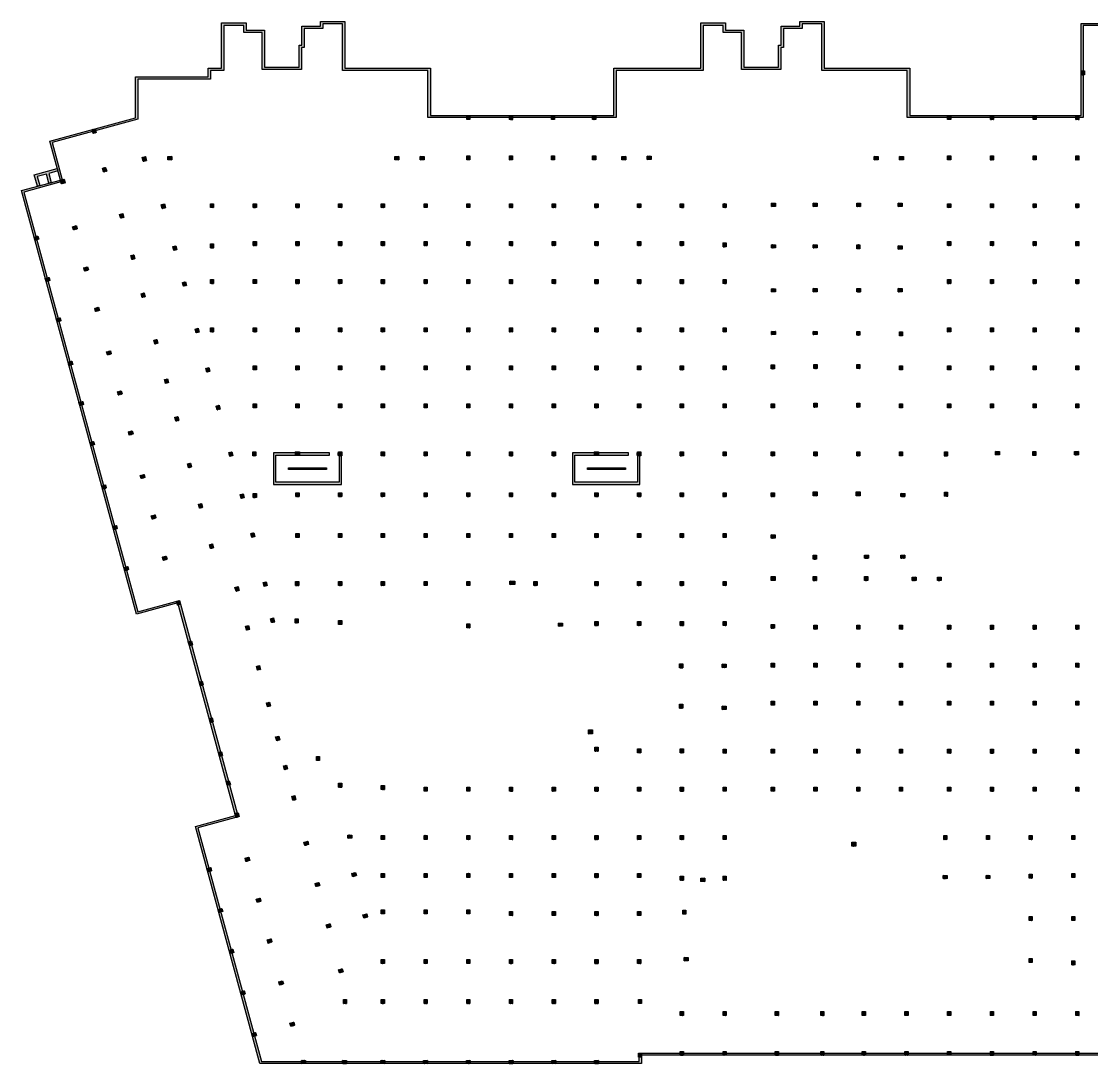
# Model space of a CAD drawing. Extents: x 910418 to 1204174, y 1052427 to 1444227.
# Drawn here: x 910418 to 1045724, y 1052427 to 1184227 of the extents above; entities that cross this region are included whole.
import ezdxf

# ---------------------------------------------------------------- set-up
doc = ezdxf.new("R2010")
doc.units = 0
doc.header["$LTSCALE"] = 500
for name, color, linetype in [('S_COLU', 2, 'CONTINUOUS'), ('S_COLU_HACH', 15, 'CONTINUOUS'), ('S_WALL_HACH', 30, 'CONTINUOUS'), ('S_WALL_OTHE_HACH', 33, 'CONTINUOUS'), ('SE_WALL', 2, 'CONTINUOUS')]:
    doc.layers.add(name, color=color, linetype=linetype)
doc.layers.add('S_POST_OTHE', color=110, linetype='CONTINUOUS', plot=False)
pattern_1 = [(50, (0, 0), (91.0923345, -7.9695428), [9.525, -104.775]), (355, (0, 0), (-17.621413, 95.5283214), [7.62, -83.82]), (100.451, (7.59, -0.66), (73.471251, 87.558344), [8.095, -89.045]), (46.1842, (0, 25.4), (135.5395204, -21.021164), [14.2875, -157.1625]), (96.6356, (11.3, 23.65), (118.702117, 123.712778), [12.1425, -133.5675]), (351.184, (0, 25.4), (118.702303, 123.712559), [11.43, -125.73]), (21, (12.7, 19.05), (75.80744, -51.1327593), [9.525, -104.775]), (326, (12.7, 19.05), (30.901014, 92.093983), [7.62, -83.82]), (71.4514, (19.02, 14.79), (106.7082454, 40.961429), [8.095, -89.045]), (37.5, (0, 0), (1.5443016, 42.27751944), [0, -82.804, 0, -85.09, 0, -84.1375]), (7.5, (0, 0), (33.4098313, 50.0902874), [0, -48.514, 0, -80.899, 0, -32.0675]), (327.5, (-28.32, 0), (67.7952976, -2.864372), [0, -31.75, 0, -99.06, 0, -131.445]), (317.5, (-41.02, 0), (74.0645907, 12.7132455), [0, -41.275, 0, -65.786, 0, -93.345])]
pattern_2 = [(50, (0, 0), (91.0923345, -7.9695428), [9.525, -104.775]), (355, (0, 0), (-17.621413, 95.5283214), [7.62, -83.82]), (100.451, (7.59, -0.66), (73.471251, 87.558344), [8.095, -89.045]), (46.1842, (0, 25.4), (135.5395204, -21.021164), [14.2875, -157.1625]), (96.6356, (11.3, 23.65), (118.702117, 123.712778), [12.1425, -133.5675]), (351.184, (0, 25.4), (118.702303, 123.712559), [11.43, -125.73]), (21, (12.7, 19.05), (75.80744, -51.1327593), [9.525, -104.775]), (326, (12.7, 19.05), (30.901014, 92.093983), [7.62, -83.82]), (71.4514, (19.02, 14.79), (106.7082454, 40.961429), [8.095, -89.045]), (37.5, (0, 0), (1.5443016, 42.27751944), [0, -82.804, 0, -85.09, 0, -84.1375]), (7.5, (0, 0), (33.4098313, 50.0902874), [0, -48.514, 0, -80.899, 0, -32.0675]), (327.5, (-28.32, 0), (67.7952976, -2.864372), [0, -31.75, 0, -99.06, 0, -131.445]), (317.5, (-41.02, 0), (74.0645907, 12.7132455), [0, -41.275, 0, -65.786, 0, -93.345])]

# ---------------------------------------------------------------- blocks, each defined once
blk = doc.blocks.new('400x600')
at = {"layer": 'S_COLU_HACH'}
h = blk.add_hatch(color=256, dxfattribs=at)
h.dxf.hatch_style = 1
h.paths.add_polyline_path([(733084, 1068930), (733484, 1068930), (733484, 1068430), (733084, 1068430)])
at = {"layer": 'S_WALL_OTHE_HACH'}
h = blk.add_hatch(dxfattribs=at)
h.set_pattern_fill('钢筋混凝土', color=256, scale=25)
h.set_pattern_definition([(45, (-1923879.91, -1067837.52), (-44.1941738, 44.1941738), []), (50, (-1923879.91, -1067837.52), (179.3150457, -15.688034), [18.75, -206.25]), (355, (-1923879.9, -1067837.52), (-34.687833, 188.048033), [15, -165]), (100.4514, (-1923864.97, -1067838.83), (144.627345, 172.3598855), [15.9350475, -175.285528]), (46.1842, (-1923879.9, -1067787.52), (266.810262, -41.379754), [28.125, -309.375]), (96.6356, (-1923857.67, -1067790.97), (233.665676, 243.529468), [23.902572, -262.92825]), (351.1842, (-1923879.9, -1067787.52), (233.665486, 243.52965), [22.5, -247.5]), (21, (-1923854.91, -1067800.02), (149.226763, -100.6547227), [18.75, -206.25]), (326, (-1923854.9, -1067800.02), (60.828833, 181.287511), [15, -165]), (71.4514, (-1923842.47, -1067808.41), (210.055657, 80.632624), [15.9350475, -175.285528]), (37.5, (-1923879.91, -1067837.52), (3.0399638, 83.2234635), [0, -163, 0, -167.5, 0, -165.625]), (7.5, (-1923879.91, -1067837.52), (65.7673844, 98.602928), [0, -95.5, 0, -159.25, 0, -63.125]), (327.5, (-1923935.66, -1067837.52), (133.455609, -5.6387179), [0, -62.5, 0, -195, 0, -258.75]), (317.5, (-1923960.66, -1067837.52), (145.7965423, 25.0262456), [0, -81.25, 0, -129.5, 0, -183.75])])
h.paths.add_polyline_path([(733084, 1068930), (733484, 1068930), (733484, 1068430), (733084, 1068430)])
at = {"layer": 'S_COLU'}
blk.add_lwpolyline([(733084, 1068930), (733484, 1068930), (733484, 1068430), (733084, 1068430)], close=True, dxfattribs=at)
at = {"layer": 'S_POST_OTHE', "color": 3}
for p, q in [((733084, 1068930), (733484, 1068430)), ((733084, 1068430), (733484, 1068930))]:
    blk.add_line(p, q, dxfattribs=at)
blk = doc.blocks.new('500x500')
at = {"layer": 'S_COLU_HACH'}
h = blk.add_hatch(color=256, dxfattribs=at)
h.dxf.hatch_style = 1
h.paths.add_polyline_path([(989816, 1106390), (990316, 1106390), (990316, 1105890), (989816, 1105890)])
at = {"layer": 'S_WALL_OTHE_HACH'}
h = blk.add_hatch(dxfattribs=at)
h.set_pattern_fill('钢筋混凝土', color=256, scale=25)
h.set_pattern_definition([(45, (-1667147.89, -1030227.86), (-44.1941738, 44.1941738), []), (50, (-1667147.89, -1030227.86), (179.3150457, -15.688034), [18.75, -206.25]), (355, (-1667147.89, -1030227.86), (-34.687833, 188.048033), [15, -165]), (100.4514, (-1667132.95, -1030229.17), (144.627345, 172.3598855), [15.9350475, -175.285528]), (46.1842, (-1667147.9, -1030177.86), (266.810262, -41.379754), [28.125, -309.375]), (96.6356, (-1667125.65, -1030181.3), (233.665676, 243.529468), [23.902572, -262.92825]), (351.1842, (-1667147.9, -1030177.86), (233.665486, 243.52965), [22.5, -247.5]), (21, (-1667122.89, -1030190.36), (149.226763, -100.6547227), [18.75, -206.25]), (326, (-1667122.89, -1030190.36), (60.828833, 181.287511), [15, -165]), (71.4514, (-1667110.45, -1030198.75), (210.055657, 80.632624), [15.9350475, -175.285528]), (37.5, (-1667147.89, -1030227.86), (3.0399638, 83.2234635), [0, -163, 0, -167.5, 0, -165.625]), (7.5, (-1667147.89, -1030227.86), (65.7673844, 98.602928), [0, -95.5, 0, -159.25, 0, -63.125]), (327.5, (-1667203.64, -1030227.86), (133.455609, -5.6387179), [0, -62.5, 0, -195, 0, -258.75]), (317.5, (-1667228.64, -1030227.86), (145.7965423, 25.0262456), [0, -81.25, 0, -129.5, 0, -183.75])])
h.paths.add_polyline_path([(989816, 1106390), (990316, 1106390), (990316, 1105890), (989816, 1105890)])
at = {"layer": 'S_COLU'}
blk.add_lwpolyline([(989816, 1106390), (990316, 1106390), (990316, 1105890), (989816, 1105890)], close=True, dxfattribs=at)
at = {"layer": 'S_POST_OTHE', "color": 3}
for p, q in [((989816, 1106390), (990316, 1105890)), ((989816, 1105890), (990316, 1106390))]:
    blk.add_line(p, q, dxfattribs=at)

msp = doc.modelspace()

# ---------------------------------------------------------------- hatches: boundary and pattern name
at = {"layer": 'S_COLU_HACH'}
h = msp.add_hatch(color=256, dxfattribs=at)
h.dxf.hatch_style = 1
h.paths.add_polyline_path([(972174, 1113027), (972174, 1113427), (972824, 1113427), (972824, 1113027)])
at = {"layer": 'S_WALL_HACH'}
h = msp.add_hatch(color=256, dxfattribs=at)
h.dxf.hatch_style = 1
h.paths.add_polyline_path([(940778, 1052677), (988524, 1052677), (988524, 1053727), (1200824, 1053727), (1200824, 1065626), (1199924, 1065626), (1199924, 1065876), (1203924, 1065876), (1203924, 1071026), (1201474, 1071026), (1201474, 1119276), (1203174, 1119276), (1203174, 1124426), (1201474, 1124426), (1201474, 1150226), (1195824, 1150226), (1195824, 1155827), (1174474, 1155827), (1174474, 1156077), (1196074, 1156077), (1196074, 1150476), (1201724, 1150476), (1201724, 1124676), (1203424, 1124676), (1203424, 1119026), (1201724, 1119026), (1201724, 1071276), (1204174, 1071276), (1204174, 1065626), (1201074, 1065626), (1201074, 1053477), (988824, 1053477), (988824, 1052427), (983374, 1052427), (940567, 1052427), (932420, 1082430), (937487, 1083807), (930183, 1110682), (924972, 1109266), (910418, 1162825), (915340, 1164163), (914002, 1169083), (924824, 1172024), (924824, 1177227), (934024, 1177227), (934024, 1178327), (935724, 1178327), (935724, 1184027), (938824, 1184027), (938824, 1183127), (941174, 1183127), (941174, 1178427), (945524, 1178427), (945524, 1181225), (945874, 1181225), (945874, 1183627), (948224, 1183627), (948224, 1184227), (951324, 1184227), (951324, 1178327), (962124, 1178327), (962124, 1172327), (985324, 1172327), (985324, 1178327), (996324, 1178327), (996324, 1184026), (999424, 1184026), (999424, 1183127), (1001774, 1183127), (1001774, 1178426), (1006124, 1178426), (1006124, 1181227), (1006474, 1181227), (1006474, 1183627), (1008824, 1183627), (1008824, 1184227), (1011924, 1184227), (1011924, 1178327), (1022724, 1178327), (1022724, 1172327), (1044424, 1172327), (1044424, 1183977), (1068421, 1183977), (1068421, 1183127), (1070773, 1183127), (1070773, 1178427), (1075123, 1178427), (1075123, 1181227), (1075471, 1181227), (1075471, 1183627), (1077820, 1183627), (1077820, 1184227), (1080921, 1184227), (1080921, 1178327), (1093474, 1178327), (1093474, 1172327), (1116274, 1172327), (1116274, 1176927), (1126623, 1176927), (1126623, 1178327), (1128323, 1178327), (1128323, 1184027), (1131423, 1184027), (1131423, 1183127), (1133773, 1183127), (1133773, 1178427), (1138123, 1178427), (1138123, 1181227), (1138473, 1181227), (1138473, 1183627), (1140823, 1183627), (1140823, 1184227), (1143923, 1184227), (1143923, 1178327), (1145623, 1178327), (1145623, 1176927), (1155974, 1176927), (1155974, 1171076), (1155123, 1171076), (1155123, 1161827), (1198624, 1161827), (1198624, 1161577), (1154873, 1161577), (1154873, 1168726), (1154823, 1168726), (1154823, 1171326), (1155724, 1171326), (1155724, 1176627), (1145323, 1176627), (1145323, 1178027), (1143623, 1178027), (1143623, 1183927), (1141123, 1183927), (1141123, 1183327), (1138773, 1183327), (1138773, 1180927), (1138423, 1180928), (1138423, 1178127), (1133473, 1178127), (1133473, 1182827), (1131123, 1182827), (1131123, 1183727), (1128623, 1183727), (1128623, 1178027), (1126923, 1178027), (1126923, 1176627), (1116524, 1176627), (1116524, 1172077), (1093224, 1172077), (1093224, 1178027), (1080621, 1178027), (1080621, 1183927), (1078121, 1183927), (1078121, 1183327), (1075771, 1183328), (1075771, 1180927), (1075423, 1180927), (1075423, 1178127), (1070473, 1178127), (1070473, 1182827), (1068121, 1182827), (1068121, 1183727), (1044674, 1183727), (1044674, 1172077), (1022424, 1172077), (1022424, 1178027), (1011624, 1178027), (1011624, 1183927), (1009124, 1183927), (1009124, 1183327), (1006774, 1183327), (1006774, 1180927), (1006424, 1180927), (1006424, 1178126), (1001474, 1178126), (1001474, 1182827), (999124, 1182827), (999124, 1183726), (996624, 1183726), (996624, 1178027), (985624, 1178027), (985624, 1172077), (961824, 1172077), (961824, 1178027), (951024, 1178027), (951024, 1183927), (948524, 1183927), (948524, 1183327), (946174, 1183327), (946174, 1180925), (945824, 1180925), (945824, 1178127), (940874, 1178127), (940874, 1182827), (938524, 1182827), (938524, 1183727), (936024, 1183727), (936024, 1178027), (936024, 1178027), (934324, 1178027), (934324, 1176927), (925124, 1176927), (925124, 1171846), (914309, 1168907), (915712, 1163744), (915471, 1163679), (915405, 1163921), (910725, 1162650), (925148, 1109573), (930407, 1111002), (937842, 1083644), (932727, 1082255)])
h = msp.add_hatch(dxfattribs=at)
h.set_pattern_fill('AR-CONC', color=256, scale=0.5)
h.set_pattern_definition(pattern_1)
h.paths.add_polyline_path([(912445, 1163376), (912051, 1164822), (914947, 1165610), (915026, 1165321), (913867, 1165006), (914182, 1163848), (913892, 1163769), (913578, 1164927), (912420, 1164611), (912734, 1163455)])
h = msp.add_hatch(dxfattribs=at)
h.set_pattern_fill('AR-CONC', color=256, scale=0.5)
h.set_pattern_definition(pattern_2)
h.paths.add_polyline_path([(949374, 1129677), (942274, 1129678), (942274, 1125677), (950874, 1125677), (950874, 1129677), (950424, 1129677), (950424, 1129377), (950574, 1129377), (950574, 1125977), (942574, 1125977), (942574, 1129377), (949374, 1129377)])
h = msp.add_hatch(dxfattribs=at)
h.set_pattern_fill('AR-CONC', color=256, scale=0.5)
h.set_pattern_definition(pattern_2)
h.paths.add_polyline_path([(987184, 1129677), (980074, 1129678), (980074, 1125677), (988624, 1125677), (988624, 1129677), (988234, 1129677), (988234, 1129377), (988324, 1129377), (988324, 1125977), (980374, 1125977), (980374, 1129377), (987184, 1129377)])
h = msp.add_hatch(dxfattribs=at)
h.set_pattern_fill('AR-CONC', color=256, scale=0.5)
h.set_pattern_definition(pattern_1)
h.paths.add_polyline_path([(944174, 1127777), (948974, 1127777), (948974, 1127577), (944174, 1127577)])
h = msp.add_hatch(dxfattribs=at)
h.set_pattern_fill('AR-CONC', color=256, scale=0.5)
h.set_pattern_definition(pattern_1)
h.paths.add_polyline_path([(981974, 1127777), (986774, 1127777), (986774, 1127577), (981974, 1127577)])
at = {"layer": 'S_WALL_OTHE_HACH'}
h = msp.add_hatch(dxfattribs=at)
h.set_pattern_fill('钢筋混凝土', color=256, scale=25)
h.set_pattern_definition([(45, (0, 0), (-44.1941738, 44.1941738), []), (50, (0, 0), (179.315046, -15.688034), [18.75, -206.25]), (355, (0, 0), (-34.687833, 188.048033), [15, -165]), (100.4514, (14.94, -1.3), (144.627345, 172.359886), [15.935047, -175.285528]), (46.1842, (0, 50), (266.810262, -41.379754), [28.125, -309.375]), (96.6356, (22.23, 46.55), (233.665676, 243.529468), [23.90257, -262.92825]), (351.1842, (0, 50), (233.665486, 243.52965), [22.5, -247.5]), (21, (25, 37.5), (149.226763, -100.654723), [18.75, -206.25]), (326, (25, 37.5), (60.828833, 181.287511), [15, -165]), (71.4514, (37.44, 29.11), (210.055657, 80.632624), [15.935047, -175.285528]), (37.5, (0, 0), (3.0399638, 83.2234635), [0, -163, 0, -167.5, 0, -165.625]), (7.5, (0, 0), (65.7673844, 98.602928), [0, -95.5, 0, -159.25, 0, -63.125]), (327.5, (-55.75, 0), (133.455609, -5.638718), [0, -62.5, 0, -195, 0, -258.75]), (317.5, (-80.75, 0), (145.796542, 25.0262456), [0, -81.25, 0, -129.5, 0, -183.75])])
h.paths.add_polyline_path([(940778, 1052677), (988524, 1052677), (988524, 1053727), (1200824, 1053727), (1200824, 1065626), (1199924, 1065626), (1199924, 1065876), (1203924, 1065876), (1203924, 1071026), (1201474, 1071026), (1201474, 1119276), (1203174, 1119276), (1203174, 1124426), (1201474, 1124426), (1201474, 1150226), (1195824, 1150226), (1195824, 1155827), (1174474, 1155827), (1174474, 1156077), (1196074, 1156077), (1196074, 1150476), (1201724, 1150476), (1201724, 1124676), (1203424, 1124676), (1203424, 1119026), (1201724, 1119026), (1201724, 1071276), (1204174, 1071276), (1204174, 1065626), (1201074, 1065626), (1201074, 1053477), (988824, 1053477), (988824, 1052427), (983374, 1052427), (940567, 1052427), (932420, 1082430), (937487, 1083807), (930183, 1110682), (924972, 1109266), (910418, 1162825), (915340, 1164163), (914002, 1169083), (924824, 1172024), (924824, 1177227), (934024, 1177227), (934024, 1178327), (935724, 1178327), (935724, 1184027), (938824, 1184027), (938824, 1183127), (941174, 1183127), (941174, 1178427), (945524, 1178427), (945524, 1181225), (945874, 1181225), (945874, 1183627), (948224, 1183627), (948224, 1184227), (951324, 1184227), (951324, 1178327), (962124, 1178327), (962124, 1172327), (985324, 1172327), (985324, 1178327), (996324, 1178327), (996324, 1184026), (999424, 1184026), (999424, 1183127), (1001774, 1183127), (1001774, 1178426), (1006124, 1178426), (1006124, 1181227), (1006474, 1181227), (1006474, 1183627), (1008824, 1183627), (1008824, 1184227), (1011924, 1184227), (1011924, 1178327), (1022724, 1178327), (1022724, 1172327), (1044424, 1172327), (1044424, 1183977), (1068421, 1183977), (1068421, 1183127), (1070773, 1183127), (1070773, 1178427), (1075123, 1178427), (1075123, 1181227), (1075471, 1181227), (1075471, 1183627), (1077820, 1183627), (1077820, 1184227), (1080921, 1184227), (1080921, 1178327), (1093474, 1178327), (1093474, 1172327), (1116274, 1172327), (1116274, 1176927), (1126623, 1176927), (1126623, 1178327), (1128323, 1178327), (1128323, 1184027), (1131423, 1184027), (1131423, 1183127), (1133773, 1183127), (1133773, 1178427), (1138123, 1178427), (1138123, 1181227), (1138473, 1181227), (1138473, 1183627), (1140823, 1183627), (1140823, 1184227), (1143923, 1184227), (1143923, 1178327), (1145623, 1178327), (1145623, 1176927), (1155974, 1176927), (1155974, 1171076), (1155123, 1171076), (1155123, 1161827), (1198624, 1161827), (1198624, 1161577), (1154873, 1161577), (1154873, 1168726), (1154823, 1168726), (1154823, 1171326), (1155724, 1171326), (1155724, 1176627), (1145323, 1176627), (1145323, 1178027), (1143623, 1178027), (1143623, 1183927), (1141123, 1183927), (1141123, 1183327), (1138773, 1183327), (1138773, 1180927), (1138423, 1180928), (1138423, 1178127), (1133473, 1178127), (1133473, 1182827), (1131123, 1182827), (1131123, 1183727), (1128623, 1183727), (1128623, 1178027), (1126923, 1178027), (1126923, 1176627), (1116524, 1176627), (1116524, 1172077), (1093224, 1172077), (1093224, 1178027), (1080621, 1178027), (1080621, 1183927), (1078121, 1183927), (1078121, 1183327), (1075771, 1183328), (1075771, 1180927), (1075423, 1180927), (1075423, 1178127), (1070473, 1178127), (1070473, 1182827), (1068121, 1182827), (1068121, 1183727), (1044674, 1183727), (1044674, 1172077), (1022424, 1172077), (1022424, 1178027), (1011624, 1178027), (1011624, 1183927), (1009124, 1183927), (1009124, 1183327), (1006774, 1183327), (1006774, 1180927), (1006424, 1180927), (1006424, 1178126), (1001474, 1178126), (1001474, 1182827), (999124, 1182827), (999124, 1183726), (996624, 1183726), (996624, 1178027), (985624, 1178027), (985624, 1172077), (961824, 1172077), (961824, 1178027), (951024, 1178027), (951024, 1183927), (948524, 1183927), (948524, 1183327), (946174, 1183327), (946174, 1180925), (945824, 1180925), (945824, 1178127), (940874, 1178127), (940874, 1182827), (938524, 1182827), (938524, 1183727), (936024, 1183727), (936024, 1178027), (936024, 1178027), (934324, 1178027), (934324, 1176927), (925124, 1176927), (925124, 1171846), (914309, 1168907), (915712, 1163744), (915471, 1163679), (915405, 1163921), (910725, 1162650), (925148, 1109573), (930407, 1111002), (937842, 1083644), (932727, 1082255)])
h = msp.add_hatch(dxfattribs=at)
h.set_pattern_fill('AR-CONC', color=256, scale=0.5)
h.set_pattern_definition(pattern_1)
h.paths.add_polyline_path([(912445, 1163376), (912051, 1164822), (914947, 1165610), (915026, 1165321), (913867, 1165006), (914182, 1163848), (913892, 1163769), (913578, 1164927), (912420, 1164611), (912734, 1163455)])
h = msp.add_hatch(dxfattribs=at)
h.set_pattern_fill('AR-CONC', color=256, scale=0.5)
h.set_pattern_definition(pattern_2)
h.paths.add_polyline_path([(949374, 1129677), (942274, 1129678), (942274, 1125677), (950874, 1125677), (950874, 1129677), (950424, 1129677), (950424, 1129377), (950574, 1129377), (950574, 1125977), (942574, 1125977), (942574, 1129377), (949374, 1129377)])
h = msp.add_hatch(dxfattribs=at)
h.set_pattern_fill('AR-CONC', color=256, scale=0.5)
h.set_pattern_definition(pattern_2)
h.paths.add_polyline_path([(987184, 1129677), (980074, 1129678), (980074, 1125677), (988624, 1125677), (988624, 1129677), (988234, 1129677), (988234, 1129377), (988324, 1129377), (988324, 1125977), (980374, 1125977), (980374, 1129377), (987184, 1129377)])
h = msp.add_hatch(dxfattribs=at)
h.set_pattern_fill('AR-CONC', color=256, scale=0.5)
h.set_pattern_definition(pattern_1)
h.paths.add_polyline_path([(944174, 1127777), (948974, 1127777), (948974, 1127577), (944174, 1127577)])
h = msp.add_hatch(dxfattribs=at)
h.set_pattern_fill('AR-CONC', color=256, scale=0.5)
h.set_pattern_definition(pattern_1)
h.paths.add_polyline_path([(981974, 1127777), (986774, 1127777), (986774, 1127577), (981974, 1127577)])
h = msp.add_hatch(dxfattribs=at)
h.set_pattern_fill('钢筋混凝土', color=256, scale=25, angle=90)
h.set_pattern_definition([(135, (3109041.585, -1543936.39), (-44.1941738, -44.1941738), []), (140, (3109041.59, -1543936.39), (15.688034, 179.3150457), [18.75, -206.25]), (85, (3109041.59, -1543936.39), (-188.048033, -34.687833), [15, -165]), (190.4514, (3109042.9, -1543921.45), (-172.3598855, 144.627345), [15.9350475, -175.285528]), (136.1842, (3108991.59, -1543936.4), (41.379754, 266.810262), [28.125, -309.375]), (186.6356, (3108995.03, -1543914.16), (-243.529468, 233.665676), [23.902572, -262.92825]), (81.1842, (3108991.59, -1543936.4), (-243.52965, 233.665486), [22.5, -247.5]), (111, (3109004.09, -1543911.39), (100.6547227, 149.226763), [18.75, -206.25]), (56, (3109004.09, -1543911.39), (-181.287511, 60.828833), [15, -165]), (161.4514, (3109012.47, -1543898.95), (-80.632624, 210.055657), [15.9350475, -175.285528]), (127.5, (3109041.585, -1543936.39), (-83.2234635, 3.0399638), [0, -163, 0, -167.5, 0, -165.625]), (97.5, (3109041.585, -1543936.39), (-98.602928, 65.7673844), [0, -95.5, 0, -159.25, 0, -63.125]), (57.5, (3109041.585, -1543992.14), (5.6387179, 133.455609), [0, -62.5, 0, -195, 0, -258.75]), (47.5, (3109041.59, -1544017.14), (-25.0262456, 145.7965423), [0, -81.25, 0, -129.5, 0, -183.75])])
h.paths.add_polyline_path([(972174, 1113027), (972174, 1113427), (972824, 1113427), (972824, 1113027)])

# ---------------------------------------------------------------- linework, layer by layer
at = {"layer": 'S_COLU'}
msp.add_lwpolyline([(972174, 1113027), (972174, 1113427), (972824, 1113427), (972824, 1113027)], close=True, dxfattribs=at)
at = {"layer": 'S_POST_OTHE', "color": 3}
for p, q in [((972174, 1113027), (972824, 1113427)), ((972824, 1113027), (972174, 1113427))]:
    msp.add_line(p, q, dxfattribs=at)
at = {"layer": 'SE_WALL'}
for points in [[(1201074, 1053477), (988824, 1053477), (988824, 1052427), (983374, 1052427), (983374, 1052427), (940567, 1052427), (932420, 1082430), (937487, 1083807), (930183, 1110682), (924972, 1109266), (910418, 1162825), (915340, 1164163), (914002, 1169083), (924824, 1172024), (924824, 1177227), (934024, 1177227), (934024, 1178327), (935724, 1178327), (935724, 1184027), (938824, 1184027), (938824, 1183127), (941174, 1183127), (941174, 1178427), (945524, 1178427), (945524, 1181225), (945874, 1181225), (945874, 1183627), (948224, 1183627), (948224, 1184227), (951324, 1184227), (951324, 1178327), (962124, 1178327), (962124, 1172327), (985324, 1172327), (985324, 1178327), (996324, 1178327), (996324, 1184026), (999424, 1184026), (999424, 1183127), (1001774, 1183127), (1001774, 1178426), (1006124, 1178426), (1006124, 1181227), (1006474, 1181227), (1006474, 1183627), (1008824, 1183627), (1008824, 1184227), (1011924, 1184227), (1011924, 1178327), (1022724, 1178327), (1022724, 1172327), (1044424, 1172327), (1044424, 1183977), (1068421, 1183977)], [(1068121, 1183727), (1044674, 1183727), (1044674, 1172077), (1022424, 1172077), (1022424, 1178027), (1011624, 1178027), (1011624, 1183927), (1009124, 1183927), (1009124, 1183327), (1006774, 1183327), (1006774, 1180927), (1006424, 1180927), (1006424, 1178126), (1001474, 1178126), (1001474, 1182827), (999124, 1182827), (999124, 1183726), (996624, 1183726), (996624, 1178027), (985624, 1178027), (985624, 1172077), (961824, 1172077), (961824, 1178027), (951024, 1178027), (951024, 1183927), (948524, 1183927), (948524, 1183327), (946174, 1183327), (946174, 1180925), (945824, 1180925), (945824, 1178127), (940874, 1178127), (940874, 1182827), (938524, 1182827), (938524, 1183727), (936024, 1183727), (936024, 1178027), (936024, 1178027), (936024, 1178027), (934324, 1178027), (934324, 1176927), (925124, 1176927), (925124, 1171846), (914309, 1168907), (915712, 1163744), (915471, 1163679), (915405, 1163921), (910725, 1162650), (925148, 1109573), (930407, 1111002), (937842, 1083644), (932727, 1082255), (940778, 1052677)], [(940778, 1052677), (988524, 1052677), (988524, 1053727), (1200824, 1053727)]]:
    msp.add_lwpolyline(points, dxfattribs=at)
msp.add_lwpolyline([(912445, 1163376), (912051, 1164822), (914947, 1165610), (915026, 1165321), (913867, 1165006), (914182, 1163848), (913892, 1163769), (913578, 1164927), (912420, 1164611), (912734, 1163455)], close=True, dxfattribs=at)
at = {"layer": 'SE_WALL', "color": 1}
for points in [[(949374, 1129677), (942274, 1129678), (942274, 1125677), (950874, 1125677), (950874, 1129677), (950424, 1129677), (950424, 1129377), (950574, 1129377), (950574, 1125977), (942574, 1125977), (942574, 1129377), (949374, 1129377)], [(987184, 1129677), (980074, 1129678), (980074, 1125677), (988624, 1125677), (988624, 1129677), (988234, 1129677), (988234, 1129377), (988324, 1129377), (988324, 1125977), (980374, 1125977), (980374, 1129377), (987184, 1129377)], [(944174, 1127777), (948974, 1127777), (948974, 1127577), (944174, 1127577)], [(981974, 1127777), (986774, 1127777), (986774, 1127577), (981974, 1127577)]]:
    msp.add_lwpolyline(points, close=True, dxfattribs=at)

# ---------------------------------------------------------------- block references
at = {"layer": 'S_COLU'}
for name, p in [('400x600', (311340, 109047)), ('400x600', (233640, 103397)), ('400x600', (239040, 103397)), ('400x600', (244340, 103397)), ('400x600', (249540, 103397)), ('400x600', (294440, 103397)), ('400x600', (299840, 103397)), ('400x600', (305239, 103395)), ('400x600', (310640, 103397)), ('400x600', (233640, 98297)), ('400x600', (239040, 98297)), ('400x600', (244340, 98297)), ('400x600', (249540, 98297, 0)), ('400x600', (294440, 98297)), ('400x600', (299840, 98297)), ('400x600', (305239, 98295)), ('400x600', (310640, 98295)), ('400x600', (201240, 92247)), ('400x600', (206640, 92247)), ('400x600', (212040, 92247)), ('400x600', (217440, 92247)), ('400x600', (222840, 92247)), ('400x600', (228240, 92247)), ('400x600', (233640, 92247)), ('400x600', (239040, 92247)), ('400x600', (244440, 92247)), ('400x600', (249840, 92247)), ('400x600', (255240, 92247)), ('400x600', (260640, 92247)), ('400x600', (266040, 92247)), ('400x600', (294440, 92247)), ('400x600', (299840, 92247)), ('400x600', (305240, 92247)), ('400x600', (310640, 92247)), ('400x600', (201240, 87147)), ('400x600', (206640, 87447)), ('400x600', (212040, 87447)), ('400x600', (217440, 87447)), ('400x600', (222840, 87447)), ('400x600', (228240, 87447)), ('400x600', (233640, 87447)), ('400x600', (239040, 87447)), ('400x600', (244440, 87447)), ('400x600', (249840, 87447)), ('400x600', (255240, 87447)), ('400x600', (260640, 87447)), ('400x600', (266040, 87297)), ('400x600', (294440, 87447)), ('400x600', (299840, 87447)), ('400x600', (305240, 87447)), ('400x600', (310640, 87447)), ('400x600', (201240, 82647)), ('400x600', (206640, 82647)), ('400x600', (212040, 82647)), ('400x600', (217440, 82647)), ('400x600', (222840, 82647)), ('400x600', (228240, 82647)), ('400x600', (233640, 82647)), ('400x600', (239040, 82647)), ('400x600', (244440, 82647)), ('400x600', (249840, 82647)), ('400x600', (255240, 82647)), ('400x600', (260640, 82647)), ('400x600', (266040, 82647)), ('400x600', (294440, 82647)), ('400x600', (299840, 82647)), ('400x600', (305240, 82647)), ('400x600', (310640, 82647)), ('400x600', (201240, 76547)), ('400x600', (206640, 76547)), ('400x600', (212040, 76547)), ('400x600', (217440, 76547)), ('400x600', (222840, 76547)), ('400x600', (228240, 76547)), ('400x600', (233640, 76547)), ('400x600', (239040, 76547)), ('400x600', (244440, 76547)), ('400x600', (249840, 76547)), ('400x600', (255240, 76547)), ('400x600', (260640, 76547)), ('400x600', (266040, 76547)), ('400x600', (282940, 76097)), ('400x600', (288340, 76047)), ('400x600', (294440, 76547)), ('400x600', (299840, 76547)), ('400x600', (305240, 76547)), ('400x600', (310640, 76547)), ('400x600', (206640, 71747)), ('400x600', (212040, 71747)), ('400x600', (217440, 71747)), ('400x600', (222840, 71747)), ('400x600', (228240, 71747)), ('400x600', (233640, 71747)), ('400x600', (239040, 71747)), ('400x600', (244440, 71747)), ('400x600', (249840, 71747)), ('400x600', (255240, 71747)), ('400x600', (260640, 71747)), ('400x600', (266040, 71747)), ('400x600', (272140, 71847)), ('400x600', (277540, 71897)), ('400x600', (282940, 71897)), ('400x600', (288340, 71747)), ('400x600', (294440, 71747)), ('400x600', (299840, 71747)), ('400x600', (305240, 71747)), ('400x600', (310640, 71747)), ('400x600', (206640, 66947)), ('400x600', (212040, 66947)), ('400x600', (217440, 66947)), ('400x600', (222840, 66947)), ('400x600', (228240, 66947)), ('400x600', (233640, 66947)), ('400x600', (239040, 66947)), ('400x600', (244440, 66947)), ('400x600', (249840, 66947)), ('400x600', (255240, 66947)), ('400x600', (260640, 66947)), ('400x600', (266040, 66947)), ('400x600', (272140, 66947)), ('400x600', (277540, 66997)), ('400x600', (282940, 66997)), ('400x600', (288340, 66947)), ('400x600', (294440, 66947)), ('400x600', (299840, 66947)), ('400x600', (305240, 66947)), ('400x600', (310640, 66947)), ('400x600', (305190, 60897)), ('400x600', (206590, 60847, 0)), ('400x600', (217440, 60847)), ('400x600', (222840, 60847)), ('400x600', (228240, 60847)), ('400x600', (233640, 60847)), ('400x600', (239040, 60847)), ('400x600', (244440, 60847)), ('400x600', (255240, 60847)), ('400x600', (260640, 60847)), ('400x600', (266040, 60847)), ('400x600', (272140, 60847)), ('400x600', (277540, 60847)), ('400x600', (282940, 60847)), ('400x600', (288340, 60847)), ('400x600', (294040, 60847, 0)), ('400x600', (206640, 55597, 0)), ('400x600', (212040, 55697)), ('400x600', (217440, 55697)), ('400x600', (222840, 55697)), ('400x600', (228240, 55697)), ('400x600', (233640, 55697)), ('400x600', (239040, 55697)), ('400x600', (244440, 55697)), ('400x600', (249840, 55697)), ('400x600', (255240, 55697)), ('400x600', (260640, 55697)), ('400x600', (266040, 55697)), ('400x600', (272140, 55697)), ('500x500', (20708, 18338)), ('500x500', (26158, 18338)), ('400x600', (294040, 55747, 0)), ('400x600', (212040, 50547)), ('400x600', (217440, 50547)), ('400x600', (222840, 50547)), ('400x600', (228240, 50547)), ('400x600', (233640, 50547)), ('400x600', (239040, 50547)), ('400x600', (244440, 50547)), ('400x600', (249840, 50547)), ('400x600', (255240, 50547)), ('400x600', (260640, 50547)), ('400x600', (266040, 50547)), ('400x600', (277440, 47797)), ('500x500', (15408, 7638)), ('400x600', (277440, 45097)), ('400x600', (283940, 45097)), ('400x600', (211990, 44447)), ('400x600', (217440, 44447)), ('400x600', (222840, 44447)), ('400x600', (228240, 44447)), ('400x600', (233640, 44447)), ('400x600', (242140, 44447, 0)), ('400x600', (249840, 44447)), ('400x600', (255240, 44447)), ('400x600', (260640, 44447)), ('400x600', (266040, 44447)), ('400x600', (211940, 39747)), ('400x600', (217440, 39547)), ('400x600', (255240, 39397)), ('400x600', (260640, 39397)), ('400x600', (266040, 39397)), ('400x600', (233640, 39097)), ('400x600', (272140, 39047)), ('400x600', (277540, 38947)), ('400x600', (282940, 38947)), ('400x600', (288340, 38947)), ('400x600', (294440, 38947)), ('400x600', (299840, 38947)), ('400x600', (305240, 38947)), ('400x600', (310640, 38947)), ('400x600', (260540, 34047)), ('400x600', (272140, 34147)), ('400x600', (277540, 34147)), ('400x600', (282940, 34147)), ('400x600', (288340, 34147)), ('400x600', (294440, 34147)), ('400x600', (299840, 34147)), ('400x600', (305240, 34147)), ('400x600', (310640, 34147)), ('400x600', (260540, 28947)), ('400x600', (272140, 29347)), ('400x600', (277540, 29347)), ('400x600', (282940, 29347)), ('400x600', (288340, 29347)), ('400x600', (294440, 29347)), ('400x600', (299840, 29347)), ('400x600', (305240, 29347)), ('400x600', (310640, 29347)), ('500x500', (-7692, -11762, 0)), ('400x600', (249840, 23497)), ('400x600', (255240, 23297)), ('400x600', (260640, 23297)), ('400x600', (266040, 23247)), ('400x600', (272140, 23247)), ('400x600', (277540, 23247)), ('400x600', (282940, 23247)), ('400x600', (288340, 23247)), ('400x600', (294440, 23247)), ('400x600', (299840, 23247)), ('400x600', (305240, 23247)), ('400x600', (310640, 23247)), ('400x600', (214640, 22347, 0)), ('400x600', (217440, 18947)), ('400x600', (222840, 18647)), ('400x600', (228240, 18447)), ('400x600', (233640, 18447)), ('400x600', (239040, 18447)), ('400x600', (244440, 18447)), ('400x600', (249840, 18447)), ('400x600', (255240, 18447)), ('400x600', (260640, 18447)), ('400x600', (266040, 18447)), ('400x600', (272140, 18447)), ('400x600', (277540, 18447)), ('400x600', (282940, 18447)), ('400x600', (288340, 18447)), ('400x600', (294440, 18447)), ('400x600', (299840, 18447)), ('400x600', (305240, 18447)), ('400x600', (310640, 18447)), ('400x600', (222840, 12347)), ('400x600', (228240, 12347)), ('400x600', (233640, 12347)), ('400x600', (239040, 12347)), ('400x600', (244440, 12347)), ('400x600', (249840, 12347)), ('400x600', (255240, 12347)), ('400x600', (260640, 12347)), ('400x600', (266040, 12347)), ('400x600', (293940, 12347)), ('400x600', (299340, 12347)), ('400x600', (304740, 12347)), ('400x600', (310140, 12347)), ('500x500', (25608, -25962)), ('400x600', (222840, 7547)), ('400x600', (228240, 7547)), ('400x600', (233640, 7547)), ('400x600', (239040, 7547)), ('400x600', (244440, 7547)), ('400x600', (249840, 7547)), ('400x600', (255240, 7547)), ('400x600', (260640, 7197)), ('400x600', (266040, 7197)), ('400x600', (304740, 7447)), ('400x600', (310140, 7547)), ('400x600', (222840, 2947, 0)), ('400x600', (228240, 2947)), ('400x600', (233640, 2947)), ('400x600', (239040, 2747)), ('400x600', (244440, 2747)), ('400x600', (249840, 2747)), ('400x600', (255240, 2747)), ('400x600', (260940, 2897)), ('400x600', (304740, 2097)), ('400x600', (310140, 2097)), ('400x600', (222840, -3353)), ('400x600', (228240, -3353)), ('400x600', (233640, -3353)), ('400x600', (239040, -3353)), ('400x600', (244440, -3353)), ('400x600', (249840, -3353)), ('400x600', (255240, -3353)), ('400x600', (304740, -3203)), ('400x600', (310140, -3503)), ('400x600', (218040, -8403)), ('400x600', (222840, -8403)), ('400x600', (228240, -8403)), ('400x600', (233640, -8403)), ('400x600', (239040, -8403)), ('400x600', (244440, -8403)), ('400x600', (249840, -8403)), ('400x600', (255340, -8403)), ('400x600', (260640, -9903)), ('400x600', (266040, -9903)), ('400x600', (272643, -9903)), ('400x600', (278390, -9903, 0)), ('400x600', (283640, -9903, 0)), ('400x600', (289040, -9903, 0)), ('400x600', (294440, -9903)), ('400x600', (299840, -9903)), ('400x600', (305240, -9903)), ('400x600', (310640, -9903)), ('400x600', (255340, -15203)), ('400x600', (260640, -14953)), ('400x600', (266040, -14953)), ('400x600', (272643, -14953)), ('400x600', (278390, -14953, 0)), ('400x600', (283640, -14953, 0)), ('400x600', (289040, -14953, 0)), ('400x600', (294440, -14953)), ('400x600', (299840, -14953)), ('400x600', (305240, -14953)), ('400x600', (310640, -14953))]:
    msp.add_blockref(name, p, dxfattribs=at)
for name, p, rotation in [('400x600', (492235, -53221), 15.20249431961525), ('400x600', (498578, -56731, 0), 15.20249431961525), ('400x600', (-139506, 1900211), 270), ('400x600', (-110806, 1900211), 270), ('400x600', (2029754, 433644), 90), ('400x600', (-82106, 1900211), 270), ('400x600', (2058454, 433694), 90), ('400x600', (2087154, 433644), 90), ('400x600', (2090354, 433644), 90), ('400x600', (493559, -58094, 0), 15.20249431961525), ('500x500', (249881, -162864), 15.18474277172505), ('400x600', (500980, -62710), 15.20249431961525), ('400x600', (2074204, 427744), 90), ('400x600', (2079454, 427743), 90), ('400x600', (2084954, 427744), 90), ('400x600', (2090204, 427744, 0), 90), ('400x600', (495718, -63938, 0), 15.20249431961525), ('400x600', (2140758, 730749), 105.2024943196153), ('400x600', (2135885, 729425), 105.2024943196153), ('400x600', (502422, -68017), 15.20249431961525), ('400x600', (2074204, 422494), 90), ('400x600', (2079454, 422493), 90), ('400x600', (1749508, 2224408), 180), ('400x600', (2090204, 422344, 0), 90), ('400x600', (497132, -69144), 15.20249431961525), ('400x600', (2142173, 725543, 0), 105.2024943196153), ('400x600', (2137299, 724219), 105.2024943196153), ('400x600', (503655, -72553), 15.20249431961525), ('400x600', (2074204, 416943), 90), ('400x600', (2079454, 416944), 90), ('400x600', (2084954, 416944), 90), ('400x600', (2090204, 416944, 0), 90), ('400x600', (498444, -73969, 0), 15.20249431961525), ('400x600', (2143563, 720429, 0), 105.2024943196153), ('400x600', (2138689, 719104), 105.2024943196153), ('400x600', (505254, -78439), 15.20249431961525), ('400x600', (2074204, 411543), 90), ('400x600', (2079454, 411543), 90), ('400x600', (500043, -79855, 0), 15.20249431961525), ('400x600', (2145057, 714928, 0), 105.2024943196153), ('400x600', (2140184, 713604, 0), 105.2024943196153), ('400x600', (506605, -83409, 0), 15.20249431961525), ('400x600', (501394, -84825, 0), 15.20249431961525), ('400x600', (2146434, 709862, 0), 105.2024943196153), ('400x600', (2141561, 708538, 0), 105.2024943196153), ('400x600', (507903, -88186, 0), 15.20249431961525), ('400x600', (502692, -89602, 0), 15.20249431961525), ('400x600', (2147811, 704796, 0), 105.2024943196153), ('400x600', (2142937, 703471, 0), 105.2024943196153), ('400x600', (2102504, 396344), 90), ('400x600', (-24856, 1862911), 270), ('400x600', (509502, -94072), 15.20249431961525), ('400x600', (2014004, 396294), 90), ('400x600', (2051804, 396294), 90), ('400x600', (504291, -95489, 0), 15.20249431961525), ('400x600', (2149305, 699295, 0), 105.2024943196153), ('400x600', (2144432, 697971, 0), 105.2024943196153), ('400x600', (510945, -99380, 0), 15.20249431961525), ('400x600', (2090553, 391044), 90), ('400x600', (505681, -100603, 0), 15.20249431961525), ('400x600', (2150695, 694180, 0), 105.2024943196153), ('400x600', (2145822, 692856, 0), 105.2024943196153), ('400x600', (512282, -104302), 15.20249431961525), ('400x600', (2074154, 385793), 90), ('400x600', (507071, -105718, 0), 15.20249431961525), ('400x600', (2152111, 688969, 0), 105.2024943196153), ('400x600', (-51406, 1849811), 270), ('400x600', (-46806, 1849812), 270), ('400x600', (2147238, 687645, 0), 105.2024943196153), ('400x600', (-45406, 1847011), 270), ('400x600', (-42206, 1847011), 270), ('400x600', (510298, -111110), 15.20249431961525), ('400x600', (513864, -110504), 15.20249431961525), ('400x600', (502898, -112862), 15.20249431961525), ('400x600', (514794, -115070), 15.20249431961525), ('400x600', (1716408, 2176758), 180), ('400x600', (511635, -116032), 15.20249431961525), ('400x600', (2047254, 374644, 0), 90), ('400x600', (504398, -117998), 15.20249431961525), ('400x600', (513012, -121098), 15.20249431961525), ('400x600', (2067954, 369444), 90), ('400x600', (505775, -123065), 15.20249431961525), ('400x600', (514271, -125730), 15.20249431961525), ('400x600', (2067954, 364144), 90), ('400x600', (507033, -127697), 15.20249431961525), ('400x600', (515438, -130024), 15.20249431961525), ('400x600', (508200, -131991), 15.20249431961525), ('400x600', (516434, -133691), 15.20249431961525), ('400x600', (509197, -135658), 15.20249431961525), ('400x600', (517483, -137551), 15.20249431961525), ('400x600', (510298, -139711), 15.20249431961525), ('400x600', (2020604, 347844), 90), ('400x600', (2169997, 652897), 105.2024943196153), ('400x600', (2162566, 650878), 105.2024943196153), ('400x600', (2157743, 649568), 105.2024943196153), ('400x600', (2176047, 648945), 105.2024943196153), ('400x600', (-72106, 1808961), 270), ('400x600', (2095904, 342744, 0), 90), ('400x600', (2101304, 342744), 90), ('400x600', (2171413, 647686), 105.2024943196153), ('400x600', (2163969, 645715), 105.2024943196153), ('400x600', (2159148, 644405), 105.2024943196153), ('400x600', (2177463, 643734), 105.2024943196153), ('400x600', (2172829, 642475), 105.2024943196153), ('400x600', (2165372, 640553), 105.2024943196153), ('400x600', (2160553, 639243), 105.2024943196153), ('400x600', (2063154, 332344), 90), ('400x600', (2174376, 636782), 105.2024943196153), ('400x600', (2166814, 635245), 105.2024943196153), ('400x600', (2161985, 633985), 105.2024943196153), ('400x600', (2168230, 630034), 105.2024943196153), ('400x600', (2163416, 628726), 105.2024943196153), ('400x600', (2014754, 319344), 90), ('400x600', (2019954, 319344), 90), ('400x600', (-112556, 1785911), 270), ('400x600', (-107156, 1785911), 270), ('400x600', (-101756, 1785911), 270), ('400x600', (-96356, 1785911), 270), ('400x600', (-90956, 1785911), 270), ('400x600', (-85556, 1785911), 270)]:
    msp.add_blockref(name, p, dxfattribs=dict(at, rotation=rotation))

doc.saveas('drawing.dxf')
